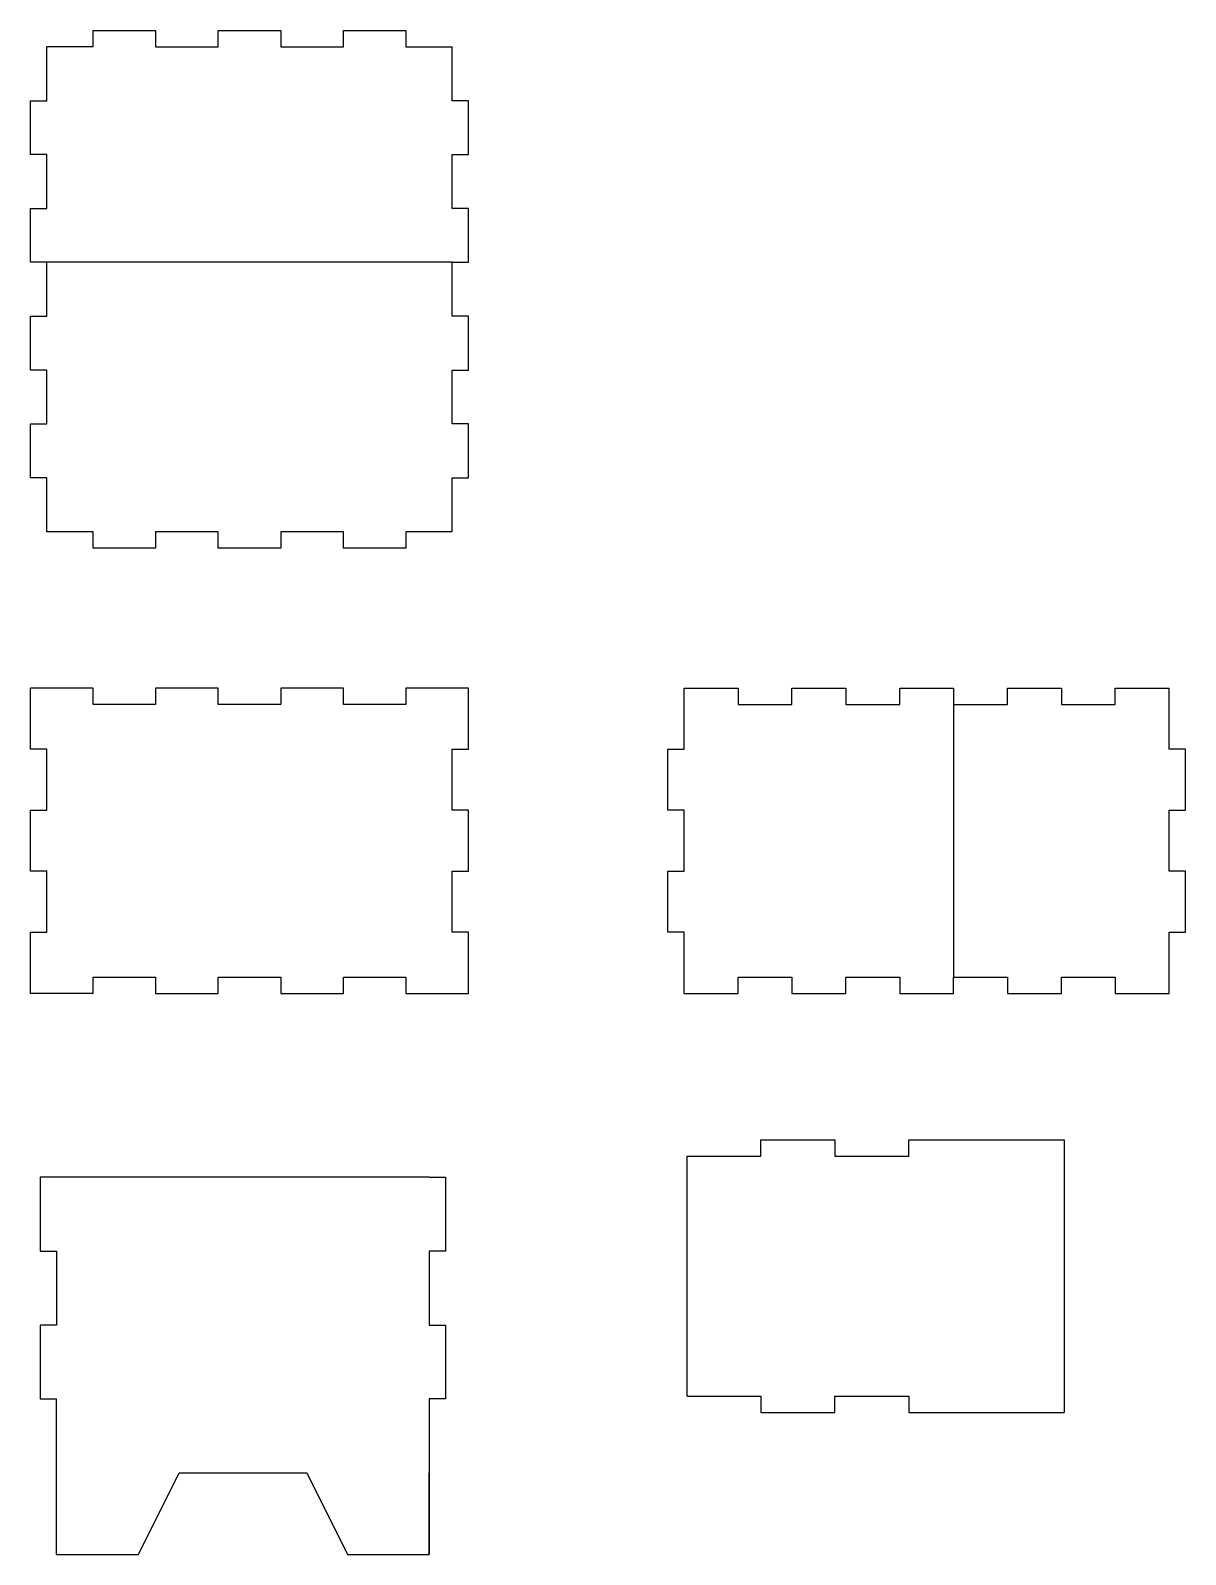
# Model space of a CAD drawing. Header units: millimetres. Extents: x -2 to 224, y -110 to 189.
import ezdxf

# ---------------------------------------------------------------- set-up
doc = ezdxf.new("R2010")
doc.units = ezdxf.units.MM

msp = doc.modelspace()

# ---------------------------------------------------------------- linework, layer by layer
at = {"color": 7, "linetype": 'Continuous'}
for p, q in [((10.33, 185.43), (10.33, 188.63)), ((10.33, 188.63), (22.59, 188.63)), ((22.59, 188.63), (22.59, 185.43)), ((34.84, 185.43), (34.84, 188.63)), ((34.84, 188.63), (47.1, 188.63)), ((47.1, 188.63), (47.1, 185.43)), ((59.36, 185.43), (59.36, 188.63)), ((59.36, 188.63), (71.61, 188.63)), ((71.61, 188.63), (71.61, 185.43)), ((1.27, 174.87), (1.27, 185.43)), ((10.33, 185.43), (1.27, 185.43)), ((22.59, 185.43), (34.84, 185.43)), ((47.1, 185.43), (59.36, 185.43)), ((71.61, 185.43), (80.67, 185.43)), ((80.67, 174.87), (80.67, 185.43)), ((-1.93, 164.32), (-1.93, 174.87)), ((-1.93, 174.87), (1.27, 174.87)), ((83.87, 174.87), (80.67, 174.87)), ((83.87, 164.32), (83.87, 174.87)), ((1.27, 164.32), (-1.93, 164.32)), ((1.27, 153.76), (1.27, 164.32)), ((80.67, 164.32), (83.87, 164.32)), ((80.67, 153.76), (80.67, 164.32)), ((-1.93, 143.21), (-1.93, 153.76)), ((-1.93, 153.76), (1.27, 153.76)), ((83.87, 153.76), (80.67, 153.76)), ((83.87, 143.21), (83.87, 153.76)), ((1.27, 143.21), (-1.93, 143.21)), ((1.27, 132.65), (1.27, 143.21)), ((80.67, 143.21), (1.27, 143.21)), ((80.67, 143.21), (83.87, 143.21)), ((80.67, 132.65), (80.67, 143.21)), ((-1.93, 122.1), (-1.93, 132.65)), ((-1.93, 132.65), (1.27, 132.65)), ((83.87, 132.65), (80.67, 132.65)), ((83.87, 122.1), (83.87, 132.65)), ((1.27, 122.1), (-1.93, 122.1)), ((1.27, 111.54), (1.27, 122.1)), ((80.67, 122.1), (83.87, 122.1)), ((80.67, 111.54), (80.67, 122.1)), ((-1.93, 100.98), (-1.93, 111.54)), ((-1.93, 111.54), (1.27, 111.54)), ((83.87, 111.54), (80.67, 111.54)), ((83.87, 100.98), (83.87, 111.54)), ((1.27, 100.98), (-1.93, 100.98)), ((1.27, 90.43), (1.27, 100.98)), ((80.67, 100.98), (83.87, 100.98)), ((80.67, 90.43), (80.67, 100.98)), ((10.33, 90.43), (1.27, 90.43)), ((10.33, 87.23), (10.33, 90.43)), ((34.84, 90.43), (22.59, 90.43)), ((22.59, 90.43), (22.59, 87.23)), ((34.84, 87.23), (34.84, 90.43)), ((59.36, 90.43), (47.1, 90.43)), ((47.1, 90.43), (47.1, 87.23)), ((59.36, 87.23), (59.36, 90.43)), ((80.67, 90.43), (71.61, 90.43)), ((71.61, 90.43), (71.61, 87.23)), ((22.59, 87.23), (10.33, 87.23)), ((47.1, 87.23), (34.84, 87.23)), ((71.61, 87.23), (59.36, 87.23)), ((-1.93, 47.84), (-1.93, 59.8)), ((10.33, 59.8), (-1.93, 59.8)), ((10.33, 56.6), (10.33, 59.8)), ((34.84, 59.8), (22.59, 59.8)), ((22.59, 59.8), (22.59, 56.6)), ((34.84, 56.6), (34.84, 59.8)), ((59.36, 59.8), (47.1, 59.8)), ((47.1, 59.8), (47.1, 56.6)), ((59.36, 56.6), (59.36, 59.8)), ((83.87, 59.8), (71.61, 59.8)), ((71.61, 59.8), (71.61, 56.6)), ((83.87, 47.84), (83.87, 59.8)), ((126.13, 47.84), (126.13, 59.8)), ((126.13, 59.8), (136.68, 59.8)), ((136.68, 59.8), (136.68, 56.6)), ((147.24, 59.8), (157.8, 59.8)), ((147.24, 56.6), (147.24, 59.8)), ((157.8, 59.8), (157.8, 56.6)), ((168.35, 59.8), (178.91, 59.8)), ((168.35, 56.6), (168.35, 59.8)), ((178.91, 59.8), (178.91, 56.6)), ((189.46, 59.8), (200.02, 59.8)), ((189.46, 56.6), (189.46, 59.8)), ((200.02, 59.8), (200.02, 56.6)), ((210.57, 59.8), (221.13, 59.8)), ((210.57, 56.6), (210.57, 59.8)), ((221.13, 47.84), (221.13, 59.8)), ((22.59, 56.6), (10.33, 56.6)), ((47.1, 56.6), (34.84, 56.6)), ((71.61, 56.6), (59.36, 56.6)), ((136.68, 56.6), (147.24, 56.6)), ((157.8, 56.6), (168.35, 56.6)), ((178.91, 56.6), (189.46, 56.6)), ((178.91, 56.6), (178.91, 3.2)), ((200.02, 56.6), (210.57, 56.6)), ((1.27, 47.84), (-1.93, 47.84)), ((1.27, 35.88), (1.27, 47.84)), ((80.67, 35.88), (80.67, 47.84)), ((80.67, 47.84), (83.87, 47.84)), ((122.93, 35.88), (122.93, 47.84)), ((122.93, 47.84), (126.13, 47.84)), ((224.33, 47.84), (221.13, 47.84)), ((224.33, 35.88), (224.33, 47.84)), ((-1.93, 23.92), (-1.93, 35.88)), ((-1.93, 35.88), (1.27, 35.88)), ((83.87, 35.88), (80.67, 35.88)), ((83.87, 23.92), (83.87, 35.88)), ((126.13, 35.88), (122.93, 35.88)), ((126.13, 23.92), (126.13, 35.88)), ((221.13, 23.92), (221.13, 35.88)), ((221.13, 35.88), (224.33, 35.88)), ((1.27, 23.92), (-1.93, 23.92)), ((1.27, 11.96), (1.27, 23.92)), ((80.67, 11.96), (80.67, 23.92)), ((80.67, 23.92), (83.87, 23.92)), ((122.93, 11.96), (122.93, 23.92)), ((122.93, 23.92), (126.13, 23.92)), ((224.33, 23.92), (221.13, 23.92)), ((224.33, 11.96), (224.33, 23.92)), ((-1.93, 0), (-1.93, 11.96)), ((-1.93, 11.96), (1.27, 11.96)), ((83.87, 11.96), (80.67, 11.96)), ((83.87, 0), (83.87, 11.96)), ((126.13, 11.96), (122.93, 11.96)), ((126.13, 0), (126.13, 11.96)), ((221.13, 0), (221.13, 11.96)), ((221.13, 11.96), (224.33, 11.96)), ((10.33, 0), (10.33, 3.2)), ((10.33, 3.2), (22.59, 3.2)), ((22.59, 3.2), (22.59, 0)), ((34.84, 0), (34.84, 3.2)), ((34.84, 3.2), (47.1, 3.2)), ((47.1, 3.2), (47.1, 0)), ((59.36, 0), (59.36, 3.2)), ((59.36, 3.2), (71.61, 3.2)), ((71.61, 3.2), (71.61, 0)), ((136.68, 0), (136.68, 3.2)), ((136.68, 3.2), (147.24, 3.2)), ((147.24, 3.2), (147.24, 0)), ((157.8, 0), (157.8, 3.2)), ((157.8, 3.2), (168.35, 3.2)), ((168.35, 3.2), (168.35, 0)), ((178.91, 0), (178.91, 3.2)), ((178.91, 3.2), (189.46, 3.2)), ((189.46, 3.2), (189.46, 0)), ((200.02, 0), (200.02, 3.2)), ((200.02, 3.2), (210.57, 3.2)), ((210.57, 3.2), (210.57, 0)), ((10.33, 0), (-1.93, 0)), ((22.59, 0), (34.84, 0)), ((47.1, 0), (59.36, 0)), ((71.61, 0), (83.87, 0)), ((126.13, 0), (136.68, 0)), ((147.24, 0), (157.8, 0)), ((168.35, 0), (178.91, 0)), ((189.46, 0), (200.02, 0)), ((210.57, 0), (221.13, 0)), ((141.16, -31.92), (141.16, -28.72)), ((141.16, -28.72), (155.63, -28.72)), ((155.63, -28.72), (155.63, -31.92)), ((170.11, -31.92), (170.11, -28.72)), ((170.11, -28.72), (184.58, -28.72)), ((184.58, -28.72), (200.58, -28.72)), ((200.58, -28.72), (200.58, -82.12)), ((126.69, -31.92), (141.16, -31.92)), ((126.69, -78.92), (126.69, -31.92)), ((155.63, -31.92), (170.11, -31.92)), ((3.2, -36.04), (0, -36.04)), ((0, -36.04), (0, -50.51)), ((76.2, -36.04), (3.2, -36.04)), ((76.2, -36.04), (79.4, -36.04)), ((79.4, -36.04), (79.4, -50.51)), ((0, -50.51), (3.2, -50.51)), ((3.2, -50.51), (3.2, -64.99)), ((79.4, -50.51), (76.2, -50.51)), ((76.2, -50.51), (76.2, -64.99)), ((3.2, -64.99), (0, -64.99)), ((0, -64.99), (0, -79.46)), ((76.2, -64.99), (79.4, -64.99)), ((79.4, -64.99), (79.4, -79.46)), ((0, -79.46), (3.2, -79.46)), ((3.2, -93.93), (3.2, -79.46)), ((79.4, -79.46), (76.2, -79.46)), ((76.2, -79.46), (76.2, -109.93)), ((126.69, -78.92), (141.16, -78.92)), ((141.16, -78.92), (141.16, -82.12)), ((155.63, -82.12), (155.63, -78.92)), ((155.63, -78.92), (170.11, -78.92)), ((170.11, -78.92), (170.11, -82.12)), ((141.16, -82.12), (155.63, -82.12)), ((170.11, -82.12), (184.58, -82.12)), ((184.58, -82.12), (200.58, -82.12)), ((3.2, -109.93), (3.2, -93.93)), ((19.2, -109.93), (27.2, -93.93)), ((27.2, -93.93), (52.2, -93.93)), ((52.2, -93.93), (60.2, -109.93)), ((76.2, -109.93), (76.2, -93.93)), ((3.2, -109.93), (19.2, -109.93)), ((60.2, -109.93), (76.2, -109.93))]:
    msp.add_line(p, q, dxfattribs=at)

doc.saveas('drawing.dxf')
